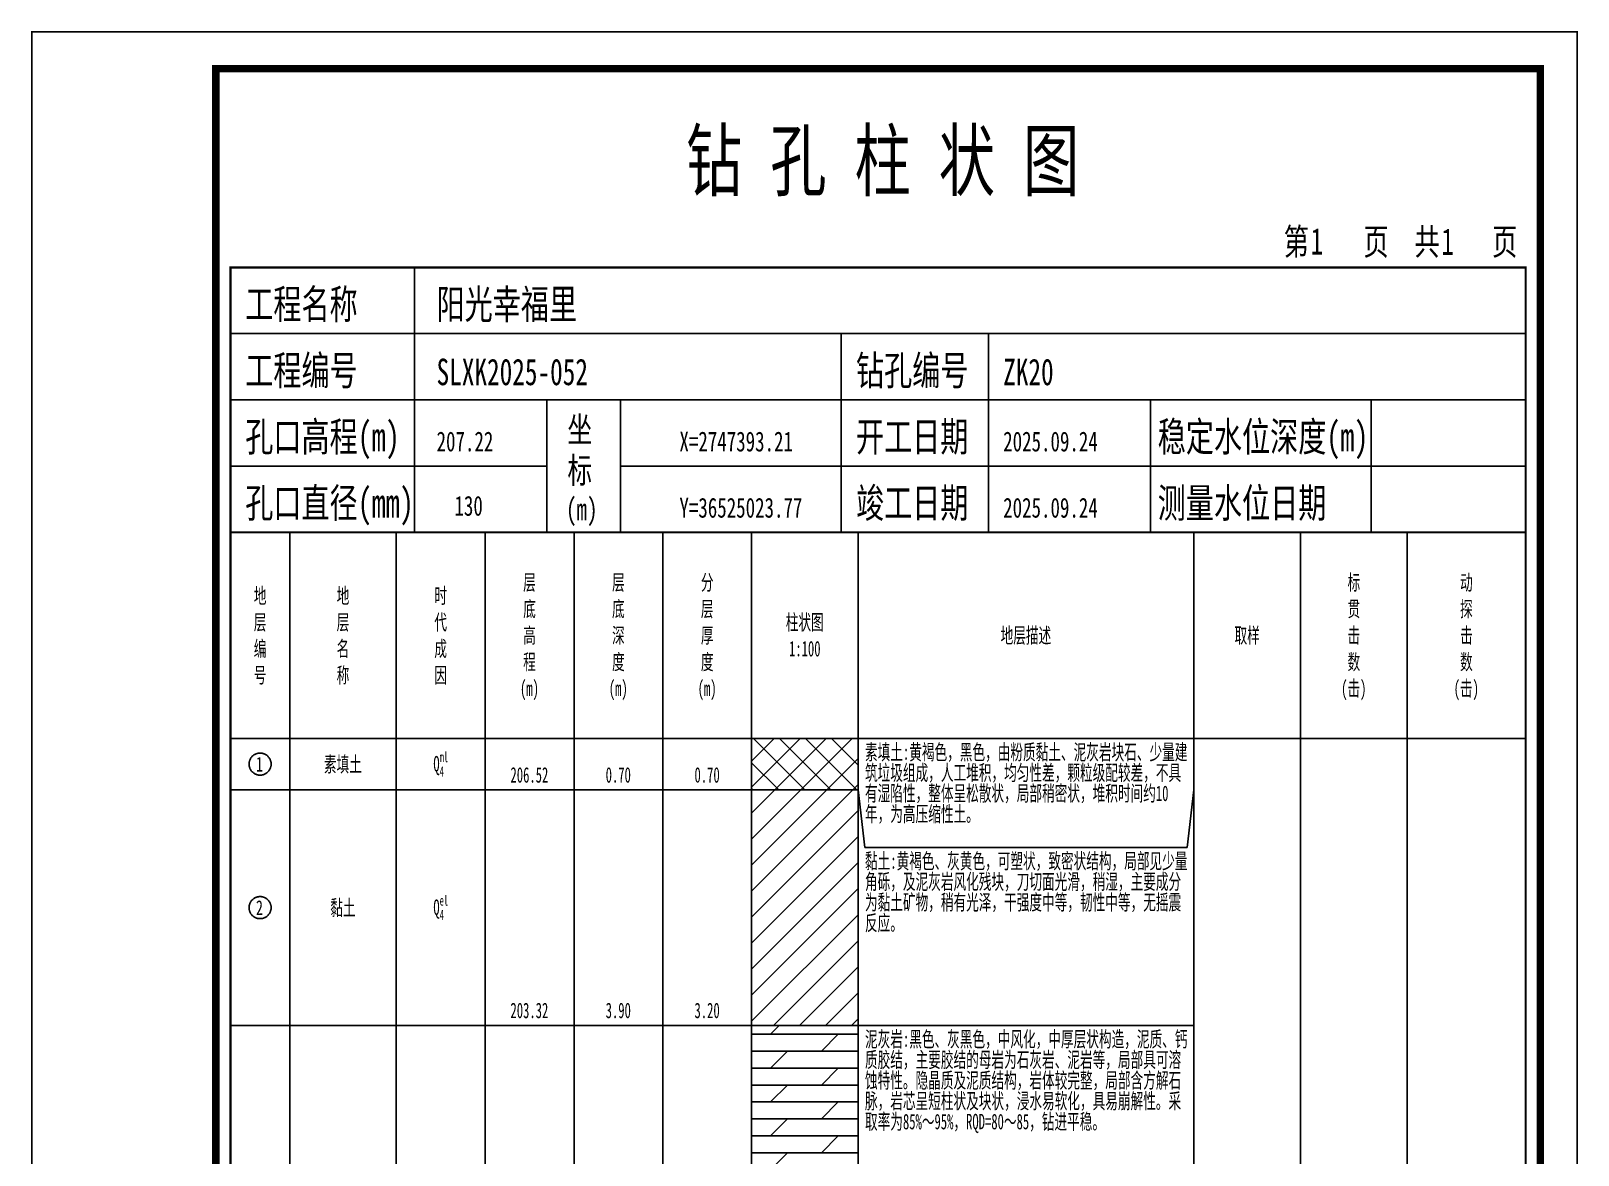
# Model space of a CAD drawing. Header units: millimetres. Extents: x 1264 to 9491, y 619 to 916.
# Drawn here: x 5495.4 to 5705.6, y 763.3 to 916 of the extents above; entities that cross this region are included whole.
import ezdxf
from ezdxf.enums import TextEntityAlignment as Align

# ---------------------------------------------------------------- set-up
doc = ezdxf.new("R2010")
doc.units = ezdxf.units.MM
doc.layers.add('GICAD_POU_TEXTS', color=7, linetype='Continuous')
doc.styles.add('LZ_FONT', font='simfang_0.ttf', dxfattribs={"width": 0.7, "height": 8})
doc.styles.add('成果图图块', font='simfang_0.ttf', dxfattribs={"height": 2.5})
doc.styles.add('成果图表体', font='simfang_0.ttf', dxfattribs={"width": 0.6, "height": 2.1})

# ---------------------------------------------------------------- blocks, each defined once
blk = doc.blocks.new('ZZT_DCBH_Z.dwg33', base_point=(-0.02, 0))
at = {"color": 7}
blk.add_polyline3d([(-1.52, 0.02, 0), (-1.52, -0.06, 0), (-1.52, -0.13, 0), (-1.51, -0.2, 0), (-1.5, -0.28, 0), (-1.48, -0.35, 0), (-1.46, -0.42, 0), (-1.44, -0.49, 0), (-1.41, -0.56, 0), (-1.38, -0.63, 0), (-1.35, -0.69, 0), (-1.31, -0.76, 0), (-1.27, -0.82, 0), (-1.23, -0.88, 0), (-1.18, -0.94, 0), (-1.14, -0.99, 0), (-1.09, -1.04, 0), (-1.03, -1.1, 0), (-0.98, -1.14, 0), (-0.92, -1.19, 0), (-0.86, -1.23, 0), (-0.8, -1.27, 0), (-0.73, -1.31, 0), (-0.67, -1.34, 0), (-0.6, -1.37, 0), (-0.53, -1.4, 0), (-0.46, -1.42, 0), (-0.39, -1.44, 0), (-0.32, -1.46, 0), (-0.25, -1.47, 0), (-0.17, -1.48, 0), (-0.1, -1.48, 0), (-0.02, -1.48, 0), (0.05, -1.48, 0), (0.12, -1.48, 0), (0.2, -1.47, 0), (0.27, -1.46, 0), (0.34, -1.44, 0), (0.41, -1.42, 0), (0.48, -1.4, 0), (0.55, -1.37, 0), (0.62, -1.34, 0), (0.68, -1.31, 0), (0.75, -1.27, 0), (0.81, -1.23, 0), (0.87, -1.19, 0), (0.93, -1.14, 0), (0.98, -1.1, 0), (1.04, -1.04, 0), (1.09, -0.99, 0), (1.13, -0.94, 0), (1.18, -0.88, 0), (1.22, -0.82, 0), (1.26, -0.76, 0), (1.3, -0.69, 0), (1.33, -0.63, 0), (1.36, -0.56, 0), (1.39, -0.49, 0), (1.41, -0.42, 0), (1.43, -0.35, 0), (1.45, -0.28, 0), (1.46, -0.2, 0), (1.47, -0.13, 0), (1.47, -0.06, 0), (1.48, 0.02, 0), (1.47, 0.09, 0), (1.47, 0.16, 0), (1.46, 0.24, 0), (1.45, 0.31, 0), (1.43, 0.38, 0), (1.41, 0.45, 0), (1.39, 0.52, 0), (1.36, 0.59, 0), (1.33, 0.66, 0), (1.3, 0.72, 0), (1.26, 0.79, 0), (1.22, 0.85, 0), (1.18, 0.91, 0), (1.13, 0.97, 0), (1.09, 1.02, 0), (1.04, 1.08, 0), (0.98, 1.13, 0), (0.93, 1.18, 0), (0.87, 1.22, 0), (0.81, 1.26, 0), (0.75, 1.3, 0), (0.68, 1.34, 0), (0.62, 1.37, 0), (0.55, 1.4, 0), (0.48, 1.43, 0), (0.41, 1.45, 0), (0.34, 1.47, 0), (0.27, 1.49, 0), (0.2, 1.5, 0), (0.12, 1.51, 0), (0.05, 1.51, 0), (-0.02, 1.52, 0), (-0.1, 1.51, 0), (-0.17, 1.51, 0), (-0.25, 1.5, 0), (-0.32, 1.49, 0), (-0.39, 1.47, 0), (-0.46, 1.45, 0), (-0.53, 1.43, 0), (-0.6, 1.4, 0), (-0.67, 1.37, 0), (-0.73, 1.34, 0), (-0.8, 1.3, 0), (-0.86, 1.26, 0), (-0.92, 1.22, 0), (-0.98, 1.18, 0), (-1.03, 1.13, 0), (-1.09, 1.08, 0), (-1.14, 1.02, 0), (-1.18, 0.97, 0), (-1.23, 0.91, 0), (-1.27, 0.85, 0), (-1.31, 0.79, 0), (-1.35, 0.72, 0), (-1.38, 0.66, 0), (-1.41, 0.59, 0), (-1.44, 0.52, 0), (-1.46, 0.45, 0), (-1.48, 0.38, 0), (-1.5, 0.31, 0), (-1.51, 0.24, 0), (-1.52, 0.16, 0), (-1.52, 0.09, 0), (-1.52, 0.02, 0)], dxfattribs=at)
at = {"layer": 'GICAD_POU_TEXTS', "color": 7, "style": '成果图图块', "width": 0.7}
blk.add_text('1', height=2, dxfattribs=at).set_placement((-0.11, -0.99), align=Align.CENTER)
blk = doc.blocks.new('ZZT_DCBH_Z.dwg34', base_point=(-0.02, 0))
at = {"color": 7}
blk.add_polyline3d([(-1.52, 0.02, 0), (-1.52, -0.06, 0), (-1.52, -0.13, 0), (-1.51, -0.2, 0), (-1.5, -0.28, 0), (-1.48, -0.35, 0), (-1.46, -0.42, 0), (-1.44, -0.49, 0), (-1.41, -0.56, 0), (-1.38, -0.63, 0), (-1.35, -0.69, 0), (-1.31, -0.76, 0), (-1.27, -0.82, 0), (-1.23, -0.88, 0), (-1.18, -0.94, 0), (-1.14, -0.99, 0), (-1.09, -1.04, 0), (-1.03, -1.1, 0), (-0.98, -1.14, 0), (-0.92, -1.19, 0), (-0.86, -1.23, 0), (-0.8, -1.27, 0), (-0.73, -1.31, 0), (-0.67, -1.34, 0), (-0.6, -1.37, 0), (-0.53, -1.4, 0), (-0.46, -1.42, 0), (-0.39, -1.44, 0), (-0.32, -1.46, 0), (-0.25, -1.47, 0), (-0.17, -1.48, 0), (-0.1, -1.48, 0), (-0.02, -1.48, 0), (0.05, -1.48, 0), (0.12, -1.48, 0), (0.2, -1.47, 0), (0.27, -1.46, 0), (0.34, -1.44, 0), (0.41, -1.42, 0), (0.48, -1.4, 0), (0.55, -1.37, 0), (0.62, -1.34, 0), (0.68, -1.31, 0), (0.75, -1.27, 0), (0.81, -1.23, 0), (0.87, -1.19, 0), (0.93, -1.14, 0), (0.98, -1.1, 0), (1.04, -1.04, 0), (1.09, -0.99, 0), (1.13, -0.94, 0), (1.18, -0.88, 0), (1.22, -0.82, 0), (1.26, -0.76, 0), (1.3, -0.69, 0), (1.33, -0.63, 0), (1.36, -0.56, 0), (1.39, -0.49, 0), (1.41, -0.42, 0), (1.43, -0.35, 0), (1.45, -0.28, 0), (1.46, -0.2, 0), (1.47, -0.13, 0), (1.47, -0.06, 0), (1.48, 0.02, 0), (1.47, 0.09, 0), (1.47, 0.16, 0), (1.46, 0.24, 0), (1.45, 0.31, 0), (1.43, 0.38, 0), (1.41, 0.45, 0), (1.39, 0.52, 0), (1.36, 0.59, 0), (1.33, 0.66, 0), (1.3, 0.72, 0), (1.26, 0.79, 0), (1.22, 0.85, 0), (1.18, 0.91, 0), (1.13, 0.97, 0), (1.09, 1.02, 0), (1.04, 1.08, 0), (0.98, 1.13, 0), (0.93, 1.18, 0), (0.87, 1.22, 0), (0.81, 1.26, 0), (0.75, 1.3, 0), (0.68, 1.34, 0), (0.62, 1.37, 0), (0.55, 1.4, 0), (0.48, 1.43, 0), (0.41, 1.45, 0), (0.34, 1.47, 0), (0.27, 1.49, 0), (0.2, 1.5, 0), (0.12, 1.51, 0), (0.05, 1.51, 0), (-0.02, 1.52, 0), (-0.1, 1.51, 0), (-0.17, 1.51, 0), (-0.25, 1.5, 0), (-0.32, 1.49, 0), (-0.39, 1.47, 0), (-0.46, 1.45, 0), (-0.53, 1.43, 0), (-0.6, 1.4, 0), (-0.67, 1.37, 0), (-0.73, 1.34, 0), (-0.8, 1.3, 0), (-0.86, 1.26, 0), (-0.92, 1.22, 0), (-0.98, 1.18, 0), (-1.03, 1.13, 0), (-1.09, 1.08, 0), (-1.14, 1.02, 0), (-1.18, 0.97, 0), (-1.23, 0.91, 0), (-1.27, 0.85, 0), (-1.31, 0.79, 0), (-1.35, 0.72, 0), (-1.38, 0.66, 0), (-1.41, 0.59, 0), (-1.44, 0.52, 0), (-1.46, 0.45, 0), (-1.48, 0.38, 0), (-1.5, 0.31, 0), (-1.51, 0.24, 0), (-1.52, 0.16, 0), (-1.52, 0.09, 0), (-1.52, 0.02, 0)], dxfattribs=at)
at = {"layer": 'GICAD_POU_TEXTS', "color": 7, "style": '成果图图块', "width": 0.7}
blk.add_text('2', height=2, dxfattribs=at).set_placement((-0.11, -0.99), align=Align.CENTER)
blk = doc.blocks.new('柱状图图框模板-(昇龙标准).dwg19', base_point=(27, 229))
for p, q in [((52, 229), (52, 265)), ((27, 256), (203, 256)), ((110, 229), (110, 256)), ((130, 229), (130, 256)), ((27, 247), (203, 247)), ((70, 229), (70, 247)), ((80, 229), (80, 247)), ((152, 229), (152, 247)), ((182, 229), (182, 247)), ((27, 238), (70, 238)), ((80, 238), (203, 238))]:
    blk.add_line(p, q)
for points, const_width in [([(0, 0), (210, 0), (210, 297), (0, 297)], 0.25), ([(25, 5), (205, 5), (205, 292), (25, 292)], 1), ([(27, 265), (203, 265), (203, 17), (27, 17)], 0.3)]:
    blk.add_lwpolyline(points, close=True, dxfattribs=dict(const_width=const_width))
at = {"const_width": 0.3}
blk.add_lwpolyline([(27, 229), (203, 229)], dxfattribs=at)
at = {"style": 'LZ_FONT', "width": 0.7}
for s, height, p in [('钻 孔 柱 状 图', 8, (88.9, 275.54)), ('第', 3.6, (170.12, 266.7)), ('1', 3.6, (173.78, 266.75)), ('页', 3.6, (180.96, 266.7)), ('共', 3.6, (187.88, 266.7)), ('1', 3.6, (191.54, 266.7)), ('页', 3.6, (198.44, 266.7)), ('工程名称', 4, (29, 258)), ('阳光幸福里', 4, (55, 258)), ('工程编号', 4, (29, 249)), ('SLXK2025-052', 3.6, (55, 249)), ('钻孔编号', 4, (112, 249)), ('ZK20', 3.6, (132, 249)), ('孔口高程(m)', 4, (29, 240)), ('坐', 3.5, (72.79, 241.24)), ('开工日期', 4, (112, 240)), ('稳定水位深度(m)', 4, (153, 240)), ('207.22', 2.7, (55, 240)), ('X=2747393.21', 2.7, (88, 240)), ('2025.09.24', 2.7, (132, 240)), ('标', 3.5, (72.79, 235.7)), ('孔口直径(mm)', 4, (29, 231)), ('竣工日期', 4, (112, 231)), ('测量水位日期', 4, (153, 231)), ('130', 2.7, (57.43, 231.26)), ('(m) ', 3, (72.59, 230.65)), ('Y=36525023.77', 2.7, (88, 231)), ('2025.09.24', 2.7, (132, 231))]:
    blk.add_text(s, height=height, dxfattribs=at).set_placement(p)

msp = doc.modelspace()

# ---------------------------------------------------------------- hatches: boundary and pattern name
at = {"linetype": 'Continuous'}
h = msp.add_hatch(dxfattribs=at)
h.set_pattern_fill('GKSTT', scale=0.5, style=0, pattern_type=2)
h.set_pattern_definition([(45, (0, 0), (-1.767767, 1.767767), []), (135, (0, 0), (-1.767767, -1.767767), [])])
h.paths.add_polyline_path([(5593.33, 812.89), (5607.81, 812.89), (5607.81, 819.89), (5593.33, 819.89)])
h = msp.add_hatch(dxfattribs=at)
h.set_pattern_fill('GKNXT', scale=0.5, style=0, pattern_type=2)
h.set_pattern_definition([(45, (0, 0), (-1.767767, 1.767767), [])])
h.paths.add_polyline_path([(5593.33, 780.89), (5607.81, 780.89), (5607.81, 812.89), (5593.33, 812.89)])
h = msp.add_hatch(dxfattribs=at)
h.set_pattern_fill('GKNHY1', scale=0.5, style=0, pattern_type=2)
h.set_pattern_definition([(0, (0, 0), (0, 2.3), []), (45, (0, 0), (4e-16, 4.5999997), [3.252691, -6.5053825])])
h.paths.add_polyline_path([(5593.33, 663.79), (5607.81, 663.79), (5607.81, 780.89), (5593.33, 780.89)])

# ---------------------------------------------------------------- linework, layer by layer
at = {"color": 0}
for p, q in [((5522.51, 819.89), (5530.56, 819.89)), ((5522.51, 812.89), (5522.51, 819.89)), ((5530.56, 812.89), (5530.56, 819.89)), ((5522.51, 812.89), (5530.56, 812.89)), ((5522.51, 812.89), (5530.56, 812.89)), ((5522.51, 780.89), (5522.51, 812.89)), ((5530.56, 780.89), (5530.56, 812.89)), ((5522.51, 780.89), (5530.56, 780.89)), ((5522.51, 780.89), (5530.56, 780.89)), ((5522.51, 663.79), (5522.51, 780.89)), ((5530.56, 663.79), (5530.56, 780.89))]:
    msp.add_line(p, q, dxfattribs=at)
for points in [[(5522.51, 847.89), (5530.56, 847.89)], [(5522.51, 819.89), (5522.51, 847.89)], [(5530.56, 819.89), (5530.56, 847.89)], [(5530.56, 847.89), (5545.04, 847.89)], [(5530.56, 819.89), (5530.56, 847.89)], [(5545.04, 819.89), (5545.04, 847.89)], [(5545.04, 847.89), (5557.11, 847.89)], [(5545.04, 819.89), (5545.04, 847.89)], [(5557.11, 819.89), (5557.11, 847.89)], [(5557.11, 847.89), (5569.19, 847.89)], [(5557.11, 819.89), (5557.11, 847.89)], [(5569.19, 819.89), (5569.19, 847.89)], [(5569.19, 847.89), (5581.26, 847.89)], [(5569.19, 819.89), (5569.19, 847.89)], [(5581.26, 819.89), (5581.26, 847.89)], [(5581.26, 847.89), (5593.33, 847.89)], [(5581.26, 819.89), (5581.26, 847.89)], [(5593.33, 819.89), (5593.33, 847.89)], [(5593.33, 847.89), (5607.81, 847.89)], [(5593.33, 819.89), (5593.33, 847.89)], [(5607.81, 819.89), (5607.81, 847.89)], [(5607.81, 847.89), (5653.44, 847.89)], [(5607.81, 819.89), (5607.81, 847.89)], [(5653.44, 819.89), (5653.44, 847.89)], [(5653.44, 847.89), (5667.93, 847.89)], [(5653.44, 819.89), (5653.44, 847.89)], [(5667.93, 819.89), (5667.93, 847.89)], [(5667.93, 847.89), (5682.41, 847.89)], [(5667.93, 819.89), (5667.93, 847.89)], [(5682.41, 819.89), (5682.41, 847.89)], [(5682.41, 847.89), (5698.51, 847.89)], [(5682.41, 819.89), (5682.41, 847.89)], [(5698.51, 819.89), (5698.51, 847.89)], [(5522.51, 819.89), (5530.56, 819.89)], [(5522.51, 635.89), (5522.51, 819.89)], [(5522.51, 819.89), (5530.56, 819.89)], [(5530.56, 635.89), (5530.56, 819.89)], [(5530.56, 819.89), (5545.04, 819.89)], [(5530.56, 635.89), (5530.56, 819.89)], [(5530.56, 819.89), (5545.04, 819.89)], [(5530.56, 819.89), (5545.04, 819.89)], [(5530.56, 812.89), (5530.56, 819.89)], [(5545.04, 635.89), (5545.04, 819.89)], [(5545.04, 812.89), (5545.04, 819.89)], [(5545.04, 819.89), (5557.11, 819.89)], [(5545.04, 635.89), (5545.04, 819.89)], [(5545.04, 819.89), (5557.11, 819.89)], [(5545.04, 819.89), (5557.11, 819.89)], [(5545.04, 812.89), (5545.04, 819.89)], [(5557.11, 635.89), (5557.11, 819.89)], [(5557.11, 812.89), (5557.11, 819.89)], [(5557.11, 819.89), (5569.19, 819.89)], [(5557.11, 635.89), (5557.11, 819.89)], [(5557.11, 819.89), (5569.19, 819.89)], [(5557.11, 819.89), (5569.19, 819.89)], [(5557.11, 812.89), (5557.11, 819.89)], [(5569.19, 635.89), (5569.19, 819.89)], [(5569.19, 812.89), (5569.19, 819.89)], [(5569.19, 819.89), (5581.26, 819.89)], [(5569.19, 635.89), (5569.19, 819.89)], [(5569.19, 819.89), (5581.26, 819.89)], [(5569.19, 819.89), (5581.26, 819.89)], [(5569.19, 812.89), (5569.19, 819.89)], [(5581.26, 635.89), (5581.26, 819.89)], [(5581.26, 812.89), (5581.26, 819.89)], [(5581.26, 819.89), (5593.33, 819.89)], [(5581.26, 635.89), (5581.26, 819.89)], [(5581.26, 819.89), (5593.33, 819.89)], [(5581.26, 819.89), (5593.33, 819.89)], [(5581.26, 812.89), (5581.26, 819.89)], [(5593.33, 635.89), (5593.33, 819.89)], [(5593.33, 812.89), (5593.33, 819.89)], [(5593.33, 819.89), (5607.81, 819.89)], [(5593.33, 635.89), (5593.33, 819.89)], [(5593.33, 819.89), (5607.81, 819.89)], [(5607.81, 635.89), (5607.81, 819.89)], [(5607.81, 819.89), (5653.44, 819.89)], [(5607.81, 635.89), (5607.81, 819.89)], [(5607.81, 819.89), (5653.44, 819.89)], [(5607.81, 812.89), (5607.81, 819.89)], [(5653.44, 635.89), (5653.44, 819.89)], [(5653.44, 812.89), (5653.44, 819.89)], [(5653.44, 819.89), (5667.93, 819.89)], [(5653.44, 635.89), (5653.44, 819.89)], [(5653.44, 819.89), (5667.93, 819.89)], [(5667.93, 635.89), (5667.93, 819.89)], [(5667.93, 819.89), (5682.41, 819.89)], [(5667.93, 635.89), (5667.93, 819.89)], [(5667.93, 819.89), (5682.41, 819.89)], [(5682.41, 635.89), (5682.41, 819.89)], [(5682.41, 819.89), (5698.51, 819.89)], [(5682.41, 635.89), (5682.41, 819.89)], [(5682.41, 819.89), (5698.51, 819.89)], [(5698.51, 635.89), (5698.51, 819.89)], [(5530.56, 812.89), (5545.04, 812.89)], [(5530.56, 812.89), (5545.04, 812.89)], [(5530.56, 780.89), (5530.56, 812.89)], [(5545.04, 780.89), (5545.04, 812.89)], [(5545.04, 812.89), (5557.11, 812.89)], [(5545.04, 812.89), (5557.11, 812.89)], [(5545.04, 780.89), (5545.04, 812.89)], [(5557.11, 780.89), (5557.11, 812.89)], [(5557.11, 812.89), (5569.19, 812.89)], [(5557.11, 812.89), (5569.19, 812.89)], [(5557.11, 780.89), (5557.11, 812.89)], [(5569.19, 780.89), (5569.19, 812.89)], [(5569.19, 812.89), (5581.26, 812.89)], [(5569.19, 812.89), (5581.26, 812.89)], [(5569.19, 780.89), (5569.19, 812.89)], [(5581.26, 780.89), (5581.26, 812.89)], [(5581.26, 812.89), (5593.33, 812.89)], [(5581.26, 812.89), (5593.33, 812.89)], [(5581.26, 780.89), (5581.26, 812.89)], [(5593.33, 780.89), (5593.33, 812.89)], [(5607.81, 812.89), (5608.73, 805.09)], [(5607.81, 780.89), (5607.81, 812.89)], [(5652.53, 805.09), (5653.44, 812.89)], [(5653.44, 780.89), (5653.44, 812.89)], [(5608.73, 805.09), (5652.53, 805.09)], [(5530.56, 780.89), (5545.04, 780.89)], [(5530.56, 780.89), (5545.04, 780.89)], [(5530.56, 663.79), (5530.56, 780.89)], [(5545.04, 663.79), (5545.04, 780.89)], [(5545.04, 780.89), (5557.11, 780.89)], [(5545.04, 780.89), (5557.11, 780.89)], [(5545.04, 663.79), (5545.04, 780.89)], [(5557.11, 663.79), (5557.11, 780.89)], [(5557.11, 780.89), (5569.19, 780.89)], [(5557.11, 780.89), (5569.19, 780.89)], [(5557.11, 663.79), (5557.11, 780.89)], [(5569.19, 663.79), (5569.19, 780.89)], [(5569.19, 780.89), (5581.26, 780.89)], [(5569.19, 780.89), (5581.26, 780.89)], [(5569.19, 663.79), (5569.19, 780.89)], [(5581.26, 663.79), (5581.26, 780.89)], [(5581.26, 780.89), (5593.33, 780.89)], [(5581.26, 780.89), (5593.33, 780.89)], [(5581.26, 663.79), (5581.26, 780.89)], [(5593.33, 663.79), (5593.33, 780.89)], [(5607.81, 780.89), (5653.44, 780.89)], [(5607.81, 780.89), (5653.44, 780.89)], [(5607.81, 663.79), (5607.81, 780.89)], [(5653.44, 663.79), (5653.44, 780.89)]]:
    msp.add_lwpolyline(points, dxfattribs=at)
at = {"color": 7, "flags": 128}
for points in [[(5593.33, 812.89), (5607.81, 812.89)], [(5593.33, 780.89), (5607.81, 780.89)]]:
    msp.add_lwpolyline(points, dxfattribs=at)

# ---------------------------------------------------------------- block references
for name, p in [('柱状图图框模板-(昇龙标准).dwg19', (5522.51, 847.89)), ('ZZT_DCBH_Z.dwg33', (5526.53, 816.39)), ('ZZT_DCBH_Z.dwg34', (5526.53, 796.89))]:
    msp.add_blockref(name, p)

# ---------------------------------------------------------------- texts
at = {"color": 0, "style": '成果图表体', "width": 0.6}
for s, height, p in [('层', 2.1, (5562.28, 840.04)), ('层', 2.1, (5574.36, 840.04)), ('分', 2.1, (5586.43, 840.04)), ('标', 2.1, (5674.31, 840.04)), ('动', 2.1, (5689.6, 840.04)), ('地', 2.1, (5525.67, 838.24)), ('地', 2.1, (5536.93, 838.24)), ('时', 2.1, (5550.21, 838.24)), ('层', 2.1, (5525.67, 834.64)), ('层', 2.1, (5536.93, 834.64)), ('代', 2.1, (5550.21, 834.64)), ('底', 2.1, (5562.28, 836.44)), ('底', 2.1, (5574.36, 836.44)), ('层', 2.1, (5586.43, 836.44)), ('柱状图', 2.1, (5597.97, 834.64)), ('贯', 2.1, (5674.31, 836.44)), ('探', 2.1, (5689.6, 836.44)), ('高', 2.1, (5562.28, 832.84)), ('深', 2.1, (5574.36, 832.84)), ('厚', 2.1, (5586.43, 832.84)), ('地层描述', 2.1, (5627.16, 832.84)), ('取样', 2.1, (5658.95, 832.84)), ('击', 2.1, (5674.31, 832.84)), ('击', 2.1, (5689.6, 832.84)), ('编', 2.1, (5525.67, 831.04)), ('名', 2.1, (5536.93, 831.04)), ('成', 2.1, (5550.21, 831.04)), ('1:100', 2.1, (5598.41, 831.04)), ('程', 2.1, (5562.28, 829.24)), ('度', 2.1, (5574.36, 829.24)), ('度', 2.1, (5586.43, 829.24)), ('数', 2.1, (5674.31, 829.24)), ('数', 2.1, (5689.6, 829.24)), ('号', 2.1, (5525.67, 827.44)), ('称', 2.1, (5536.93, 827.44)), ('因', 2.1, (5550.21, 827.44)), ('(m)', 2.1, (5561.85, 825.64)), ('(m)', 2.1, (5573.92, 825.64)), ('(m)', 2.1, (5585.99, 825.64)), ('(击)', 2.1, (5673.44, 825.64)), ('(击)', 2.1, (5688.73, 825.64)), ('ml', 1.4, (5550.93, 816.67)), ('素填土', 2.1, (5535.2, 815.34)), ('Q', 2.1, (5550.07, 815.41)), ('4', 1.4, (5550.93, 814.71)), ('206.52', 2.1, (5560.55, 813.89)), ('0.70', 2.1, (5573.49, 813.89)), ('0.70', 2.1, (5585.56, 813.89)), ('黏土', 2.1, (5536.07, 795.84)), ('Q', 2.1, (5550.07, 795.91)), ('el', 1.4, (5550.93, 797.17)), ('4', 1.4, (5550.93, 795.21)), ('203.32', 2.1, (5560.55, 781.89)), ('3.90', 2.1, (5573.49, 781.89)), ('3.20', 2.1, (5585.56, 781.89))]:
    msp.add_text(s, height=height, dxfattribs=at).set_placement(p)
at = {"color": 0, "char_height": 2.1, "width": 43.8045, "attachment_point": 1, "line_spacing_factor": 0.8, "style": '成果图表体'}
for s, insert in [('\\A1;素填土:黄褐色，黑色，由粉质黏土、泥灰岩块石、少量建筑垃圾组成，人工堆积，均匀性差，颗粒级配较差，不具有湿陷性，整体呈松散状，局部稍密状，堆积时间约10年，为高压缩性土。', (5608.73, 819.09)), ('\\A1;黏土:黄褐色、灰黄色，可塑状，致密状结构，局部见少量角砾，及泥灰岩风化残块，刀切面光滑，稍湿，主要成分为黏土矿物，稍有光泽，干强度中等，韧性中等，无摇震反应。', (5608.73, 804.29)), ('\\A1;泥灰岩:黑色、灰黑色，中风化，中厚层状构造，泥质、钙质胶结，主要胶结的母岩为石灰岩、泥岩等，局部具可溶蚀特性。隐晶质及泥质结构，岩体较完整，局部含方解石脉，岩芯呈短柱状及块状，浸水易软化，具易崩解性。采取率为85%～95%，RQD=80～85，钻进平稳。', (5608.73, 780.09))]:
    msp.add_mtext(s, dxfattribs=dict(at, insert=insert))

doc.saveas('drawing.dxf')
